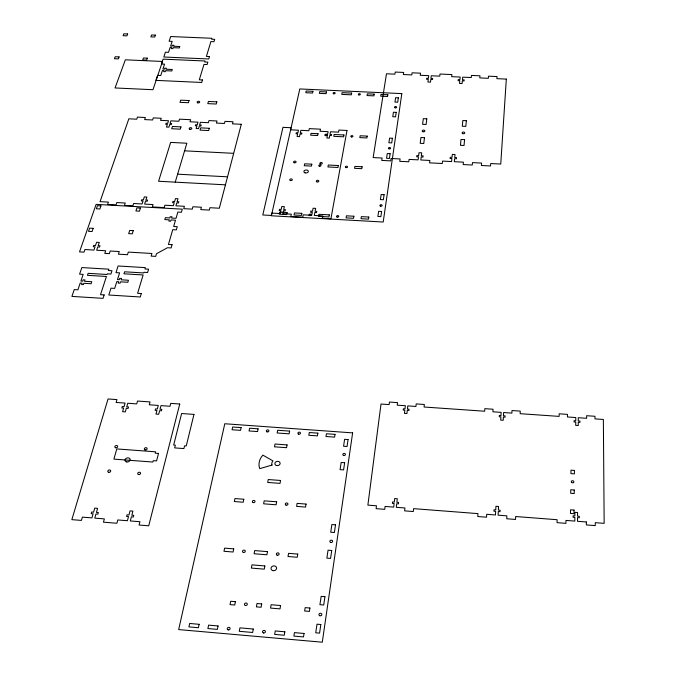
<?xml version="1.0" encoding="UTF-8"?>
<svg xmlns="http://www.w3.org/2000/svg" width="676" height="676" viewBox="0 0 676 676"><rect width="100%" height="100%" fill="white"/><g stroke="black" fill="none" stroke-linecap="round" stroke-linejoin="round"><path stroke-width="1.01" d="M175.236 182.14L186.855 143.227L170.648 142.408L158.581 181.252L225.438 184.827M184.582 150.832L233.44 153.317M177.611 174.18L227.533 176.816M586.362 521.973L586.362 524.922L595.269 525.615L595.26 522.666L604.158 523.351L603.364 419.458L594.99 418.883L594.981 416.281L586.641 415.706L586.633 418.3L578.284 417.717L578.259 420.971L579.932 421.089L579.923 422.399L578.25 422.28L578.225 425.55L575.707 425.373L575.741 422.103L574.068 421.985L574.085 420.683L575.749 420.802L575.783 417.548L567.451 416.965L567.485 414.38L559.17 413.805L559.12 416.391L520.14 413.687L520.25 411.109L511.994 410.543L511.876 413.112L503.62 412.537L503.443 415.765L505.099 415.875L505.031 417.168L503.375 417.058L503.197 420.295L500.713 420.126L500.891 416.881L499.243 416.771L499.31 415.478L500.967 415.588L501.144 412.368L492.905 411.794L493.058 409.233L484.836 408.659L484.667 411.228L424.072 407.02L424.334 404.476L416.205 403.91L415.926 406.453L407.789 405.887L407.425 409.081L409.056 409.191L408.912 410.467L407.282 410.357L406.918 413.56L404.468 413.391L404.839 410.188L403.209 410.07L403.352 408.794L404.983 408.904L405.346 405.718L397.226 405.161L397.53 402.617L389.427 402.059L389.114 404.594L381.01 404.028L367.871 505.124L376.473 505.783L376.11 508.656L384.745 509.324L385.083 506.451L393.711 507.11L394.125 503.527L392.401 503.4L392.562 501.964L394.285 502.099L394.7 498.533L397.277 498.736L396.871 502.302L398.595 502.429L398.434 503.865L396.711 503.73L396.305 507.313L404.941 507.98L404.628 510.862L413.298 511.529L413.594 508.648L477.966 513.616L477.771 516.523L486.534 517.199L486.712 514.292L495.474 514.968L495.669 511.335L493.919 511.2L494.004 509.755L495.753 509.89L495.956 506.282L498.567 506.485L498.373 510.093L500.122 510.228L500.046 511.673L498.297 511.538L498.102 515.171L506.873 515.847L506.73 518.762L515.534 519.447L515.661 516.523L557.108 519.717L557.049 522.658L565.922 523.342L565.964 520.402L574.828 521.086L574.862 517.427L573.087 517.284L573.104 515.83L574.87 515.965L574.904 512.323L577.558 512.526L577.524 516.168L579.298 516.303L579.29 517.765L577.515 517.63L577.49 521.289L586.362 521.973M574.042 510.076L574.008 513.709L570.476 513.439L570.519 509.805L574.042 510.076M574.245 490.015L574.203 493.565L570.713 493.303L570.755 489.754L574.245 490.015M574.431 470.42L574.397 473.884L570.95 473.631L570.992 470.166L574.431 470.42M506.316 79.092L500.747 164.048L490.708 163.541L490.531 165.958L481.397 165.493L481.591 163.077L472.482 162.612L472.27 165.029L463.161 164.564L463.39 162.155L454.306 161.691L454.61 158.699L456.418 158.792L456.537 157.593L454.728 157.5L455.024 154.525L452.312 154.39L452.016 157.364L450.208 157.271L450.081 158.471L451.889 158.564L451.585 161.556L442.526 161.099L442.265 163.499L429.573 162.857L429.851 160.457L420.818 159.992L421.19 157.009L422.99 157.102L423.142 155.911L421.342 155.818L421.706 152.852L419.01 152.717L418.638 155.683L416.839 155.59L416.686 156.781L418.486 156.874L418.114 159.857L409.09 159.401L408.777 161.792L399.753 161.336L400.091 158.944L391.091 158.488L390.745 160.88L381.746 160.423L382.109 158.032L373.144 157.576L386.478 73.785L394.911 74.157L395.232 72.062L403.656 72.433L403.344 74.529L411.794 74.909L412.09 72.805L420.54 73.177L420.261 75.281L428.728 75.653L428.398 78.298L426.7 78.222L426.564 79.278L428.263 79.354L427.925 82.007L430.485 82.126L430.815 79.464L432.513 79.54L432.64 78.484L430.942 78.408L431.271 75.771L439.755 76.143L440.008 74.039L451.881 74.563L451.652 76.667L460.17 77.047L459.9 79.692L458.193 79.616L458.083 80.681L459.79 80.757L459.519 83.418L462.088 83.537L462.35 80.875L464.066 80.951L464.167 79.886L462.46 79.81L462.722 77.157L471.248 77.537L471.442 75.425L479.968 75.796L479.783 77.917L488.334 78.298L488.503 76.177L497.046 76.557L496.894 78.669L506.316 79.092M464.581 139.636L464.04 145.484L460.449 145.306L461.007 139.467L464.581 139.636M466.355 120.717L465.823 126.395L462.283 126.226L462.832 120.548L466.355 120.717M424.486 137.676L423.767 143.489L420.202 143.312L420.928 137.498L424.486 137.676M426.81 118.832L426.108 124.485L422.593 124.316L423.303 118.672L426.81 118.832M352.627 432.877L322.283 642.2L178.675 629.584L224.787 423.751L352.627 432.877M401.814 93.609L383.199 222.024L271.38 215.779L299.798 88.945L401.814 93.609M320.838 624.514L319.571 633.133L315.726 632.795L317.01 624.185L320.838 624.514M324.945 596.663L323.711 605.012L319.917 604.69L321.168 596.342L324.945 596.663M331.739 550.492L330.572 558.418L326.871 558.122L328.054 550.196L331.739 550.492M335.516 524.821L334.383 532.519L330.733 532.232L331.882 524.534L335.516 524.821M344.65 462.739L343.594 469.896L340.079 469.634L341.152 462.485L344.65 462.739M348.064 439.552L347.041 446.515L343.569 446.261L344.608 439.307L348.064 439.552M381.627 211.47L380.867 216.633L377.876 216.464L378.644 211.301L381.627 211.47M384.103 194.688L383.36 199.724L380.394 199.572L381.146 194.527L384.103 194.688M390.128 153.706L389.427 158.454L386.554 158.311L387.264 153.562L390.128 153.706M392.401 138.25L391.717 142.898L388.877 142.754L389.57 138.115L392.401 138.25M396.212 112.368L395.553 116.838L392.764 116.703L393.432 112.241L396.212 112.368M398.35 97.834L397.708 102.203L394.953 102.076L395.604 97.707L398.35 97.834M304.048 633.463L303.507 636.927L293.883 636.091L294.44 632.626L304.048 633.463M335.017 434.372L334.586 437.127L325.984 436.51L326.423 433.755L335.017 434.372M368.826 217.047L368.505 219.125L361.018 218.711L361.347 216.633L368.826 217.047M387.847 94.758L387.576 96.499L380.723 96.178L381.002 94.446L387.847 94.758M309.921 608.028L309.405 611.408L304.648 610.994L305.18 607.631L309.921 608.028M284.841 631.79L284.266 635.246L274.667 634.401L275.259 630.953L284.841 631.79M297.753 554.083L297.22 557.252L288.018 556.509L288.567 553.34L297.753 554.083M306.059 504.076L305.56 507.076L296.612 506.375L297.127 503.383L306.059 504.076M317.847 433.139L317.39 435.885L308.805 435.268L309.278 432.522L317.847 433.139M353.878 216.227L353.54 218.297L346.07 217.883L346.425 215.813L353.878 216.227M362.099 166.769L361.778 168.696L354.562 168.324L354.892 166.397L362.099 166.769M367.186 136.113L366.882 137.963L359.826 137.617L360.139 135.775L367.186 136.113M374.166 94.133L373.879 95.865L367.034 95.553L367.33 93.82L374.166 94.133M280.574 605.527L279.999 608.89L270.552 608.079L271.135 604.724L280.574 605.527M261.713 603.922L261.105 607.268L256.39 606.862L257.007 603.516L261.713 603.922M346.982 130.46L330.919 218.762L322.359 218.289L322.807 215.914L314.281 215.441L314.855 212.484L316.554 212.577L316.782 211.402L315.084 211.301L315.65 208.369L313.106 208.225L312.532 211.166L310.833 211.073L310.605 212.247L312.304 212.34L311.72 215.298L303.211 214.824L302.73 217.199L290.807 216.54L291.305 214.165L282.821 213.701L283.455 210.751L285.145 210.844L285.399 209.67L283.709 209.577L284.342 206.653L281.808 206.51L281.174 209.442L279.484 209.349L279.222 210.523L280.912 210.616L280.27 213.557L271.803 213.092L271.27 215.45L262.795 214.985L282.965 127.341L290.933 127.73L290.469 129.817L298.454 130.214L297.888 132.834L296.282 132.749L296.054 133.806L297.651 133.882L297.077 136.518L299.493 136.636L300.06 134L301.665 134.076L301.893 133.028L300.288 132.952L300.854 130.324L308.856 130.721L309.295 128.626L320.5 129.175L320.078 131.271L328.105 131.659L327.59 134.287L325.976 134.211L325.773 135.268L327.378 135.344L326.863 137.989L329.28 138.107L329.795 135.462L331.409 135.538L331.612 134.49L329.998 134.406L330.513 131.778L338.549 132.166L338.946 130.071L346.982 130.46M253.28 629.026L252.647 632.474L239.279 631.299L239.938 627.86L253.28 629.026M264.857 565.939L264.274 569.15L251.354 568.077L251.962 564.874L264.857 565.939M267.485 551.624L266.91 554.785L254.091 553.737L254.691 550.585L267.485 551.624M276.636 501.795L276.087 504.786L263.623 503.814L264.189 500.832L276.636 501.795M280.548 480.467L280.016 483.374L267.704 482.444L268.254 479.537L280.548 480.467M287.072 444.909L286.565 447.698L274.498 446.819L275.031 444.031L287.072 444.909M289.607 431.102L289.108 433.848L277.143 432.986L277.667 430.249L289.607 431.102M329.296 214.867L328.916 216.937L318.506 216.354L318.895 214.292L329.296 214.867M338.346 165.544L338 167.471L327.936 166.955L328.299 165.029L338.346 165.544M343.957 134.98L343.619 136.822L333.783 136.332L334.13 134.49L343.957 134.98M351.647 93.102L351.326 94.826L341.786 94.386L342.115 92.663L351.647 93.102M235.4 601.674L234.741 605.012L230.043 604.614L230.71 601.268L235.4 601.674M218.078 625.959L217.376 629.381L207.878 628.553L208.588 625.131L218.078 625.959M233.727 548.878L233.085 552.022L223.976 551.278L224.626 548.135L233.727 548.878M243.799 499.26L243.191 502.226L234.335 501.541L234.952 498.567L243.799 499.26M258.097 428.837L257.539 431.567L249.038 430.958L249.605 428.229L258.097 428.837M301.842 213.346L301.428 215.407L294.018 215.002L294.44 212.94L301.842 213.346M311.83 164.184L311.433 166.102L304.276 165.73L304.673 163.812L311.83 164.184M318.016 133.704L317.644 135.538L310.639 135.192L311.019 133.358L318.016 133.704M326.491 91.944L326.145 93.668L319.351 93.356L319.714 91.632L326.491 91.944M199.124 624.303L198.389 627.725L188.917 626.889L189.669 623.475L199.124 624.303M241.121 427.621L240.538 430.342L232.054 429.733L232.654 427.004L241.121 427.621M287.055 212.534L286.616 214.588L279.222 214.182L279.67 212.129L287.055 212.534M312.937 91.328L312.565 93.043L305.789 92.73L306.169 91.015L312.937 91.328M193.961 414.405L186.255 445.957L184.573 445.839L183.906 448.577L174.67 447.892L175.354 445.154L173.681 445.036L181.616 413.526L193.961 414.405M179.748 404.02L148.728 525.801L139.07 525.032L139.932 521.728L130.299 520.959L131.389 516.844L133.316 516.996L133.747 515.357L131.828 515.205L132.91 511.124L130.046 510.895L128.947 514.977L127.037 514.825L126.598 516.464L128.516 516.616L127.409 520.723L117.801 519.962L116.897 523.258L103.445 522.176L104.374 518.889L94.792 518.12L95.967 514.03L97.876 514.183L98.35 512.552L96.44 512.4L97.606 508.335L94.75 508.107L93.575 512.171L91.674 512.019L91.201 513.65L93.102 513.802L91.928 517.892L82.371 517.132L81.399 520.41L71.842 519.65L108.05 398.967L116.965 399.6L116.128 402.448L125.077 403.082L124.038 406.665L122.246 406.538L121.832 407.974L123.624 408.101L122.584 411.701L125.288 411.895L126.319 408.287L128.119 408.414L128.524 406.977L126.733 406.851L127.764 403.268L136.721 403.902L137.524 401.045L150.072 401.933L149.295 404.789L158.285 405.431L157.322 409.022L155.522 408.895L155.134 410.34L156.933 410.467L155.97 414.084L158.683 414.278L159.646 410.662L161.446 410.788L161.834 409.343L160.026 409.217L160.981 405.617L169.989 406.259L170.741 403.386L179.748 404.02M158.514 453.41L156.562 460.922L153.241 460.677L152.877 462.046L113.898 459.122L116.804 448.932L155.556 451.805L155.201 453.165L158.514 453.41M241.298 124.283L219.311 208.225L209.923 207.701L209.29 210.084L200.755 209.611L201.406 207.236L192.897 206.763L192.229 209.137L183.72 208.673L184.404 206.298L175.912 205.825L176.782 202.876L178.472 202.969L178.819 201.786L177.129 201.693L177.982 198.761L175.456 198.626L174.594 201.558L172.895 201.465L172.549 202.639L174.239 202.732L173.369 205.69L164.902 205.217L164.184 207.591L152.328 206.932L153.055 204.566L144.613 204.101L145.543 201.161L147.224 201.254L147.596 200.079L145.915 199.986L146.836 197.062L144.318 196.919L143.388 199.843L141.706 199.75L141.335 200.924L143.016 201.017L142.078 203.958L133.654 203.493L132.885 205.85L124.452 205.386L125.229 203.028L116.821 202.563L116.035 204.921L107.619 204.456L108.422 202.099L100.04 201.642L128.837 118.815L136.746 119.196L137.456 117.117L145.365 117.506L144.664 119.584L152.599 119.973L153.283 117.886L161.218 118.275L160.542 120.353L168.493 120.742L167.665 123.362L166.068 123.277L165.73 124.333L167.327 124.409L166.49 127.037L168.89 127.156L169.727 124.528L171.315 124.604L171.645 123.556L170.056 123.471L170.876 120.86L178.844 121.249L179.486 119.162L190.64 119.703L190.007 121.79L198 122.179L197.223 124.806L195.618 124.722L195.313 125.778L196.91 125.854L196.133 128.491L198.541 128.609L199.319 125.973L200.924 126.049L201.228 125.001L199.623 124.916L200.392 122.297L208.394 122.686L208.994 120.59L216.996 120.979L216.405 123.074L224.424 123.463L224.998 121.367L233.017 121.756L232.451 123.852L241.298 124.283M209.315 128.288L208.673 130.561L200.054 130.13L200.721 127.865L209.315 128.288M216.852 101.856L216.227 104.036L207.785 103.639L208.419 101.459L216.852 101.856M172.067 244.678L171.129 247.94L167.496 247.729L156.477 253.745L155.7 256.381L151.137 256.111L151.931 253.483L128.305 252.089L127.477 254.717L118.401 254.176L119.246 251.548L110.196 251.016L109.335 253.644L104.805 253.373L105.676 250.754L96.651 250.221L97.75 246.96L99.549 247.061L99.989 245.768L98.189 245.658L99.287 242.422L96.592 242.261L95.493 245.498L93.694 245.396L93.254 246.698L95.054 246.799L93.939 250.061L84.931 249.529L84.018 252.14L79.514 251.878L96.127 204.38L182.3 209.154L181.405 212.256L177.856 212.061L176.047 218.297L171.594 218.052L171.957 216.802L170.183 216.7L169.811 217.951L165.366 217.697L164.809 219.582L169.262 219.835L168.89 221.086L170.673 221.187L171.045 219.937L175.498 220.182L173.664 226.494L177.247 226.697L176.335 229.874L172.743 229.671L168.442 244.467L172.067 244.678M141.301 293.536L140.27 296.984L108.802 295.015L110.991 288.162L114.675 288.39L116.83 281.596L118.663 281.706L118.232 283.067L120.066 283.176L120.497 281.824L127.832 282.272L128.457 280.244L121.131 279.796L121.562 278.444L119.728 278.335L119.306 279.687L117.472 279.568L119.61 272.859L115.968 272.639L118.097 265.981L145.34 267.62L144.943 268.955L148.585 269.175L147.588 272.504L143.937 272.284L143.734 272.952L124.587 271.794L123.953 273.805L143.126 274.963L137.6 293.3L141.301 293.536M202.47 79.945L201.71 82.464L155.919 80.376L157.609 75.374L160.753 75.518L162.409 70.558L163.972 70.625L163.643 71.614L165.214 71.681L165.544 70.693L171.805 70.972L172.296 69.493L166.034 69.214L166.364 68.225L164.8 68.158L164.471 69.146L162.908 69.07L164.547 64.161L161.437 64.017L163.077 59.15L205.014 60.992L204.71 61.964L207.836 62.099L207.101 64.55L203.966 64.414L199.302 79.802L202.47 79.945M209.509 56.556L208.774 58.981L163.795 57.012L165.426 52.196L168.51 52.322L170.107 47.54L171.645 47.607L171.332 48.562L172.87 48.63L173.183 47.675L179.343 47.937L179.816 46.509L173.664 46.247L173.977 45.292L172.439 45.224L172.126 46.179L170.589 46.112L172.177 41.371L169.11 41.244L170.698 36.538L211.901 38.278L211.622 39.216L214.689 39.352L213.979 41.709L210.904 41.582L206.4 56.421L209.509 56.556M180.982 126.902L180.289 129.158L171.712 128.736L172.422 126.48L180.982 126.902M189.06 100.555L188.393 102.727L179.985 102.329L180.661 100.158L189.06 100.555M133.265 230.651L132.251 233.845L128.668 233.642L129.691 230.448L133.265 230.651M140.431 208.09L139.45 211.182L135.927 210.988L136.915 207.895L140.431 208.09M104.163 294.93L103.056 298.353L71.918 296.401L74.259 289.59L77.901 289.818L80.207 283.075L82.024 283.185L81.568 284.528L83.376 284.638L83.832 283.295L91.091 283.743L91.767 281.723L84.517 281.284L84.973 279.94L83.165 279.83L82.709 281.165L80.9 281.055L83.182 274.388L79.574 274.169L81.855 267.561L108.819 269.183L108.388 270.51L111.988 270.73L110.923 274.042L107.307 273.822L107.087 274.49L88.142 273.332L87.466 275.326L106.436 276.484L100.504 294.702L104.163 294.93M162.485 61.457L152.97 89.714L115.047 87.956L125.356 59.818L162.485 61.457M93.17 228.361L92.071 231.53L88.514 231.327L89.621 228.15L93.17 228.361M100.944 205.901L99.879 208.977L96.372 208.783L97.445 205.707L100.944 205.901M147.343 58.161L146.65 60.139L142.712 59.961L143.413 57.992L147.343 58.161M155.395 35.127L154.736 37.028L150.866 36.867L151.534 34.966L155.395 35.127M119.094 56.928L118.368 58.897L114.447 58.719L115.182 56.75L119.094 56.928M127.646 33.961L126.944 35.862L123.091 35.693L123.801 33.8L127.646 33.961M272.031 465.063L259.728 468.654A18.565 14.948 -8.2 0 1 262.871 455.142L272.977 460.897A5.712 4.605 -8.2 0 0 272.031 465.063M197.789 102.853A1.293 0.811 -7 0 0 199.69 101.975A1.293 0.811 -7 0 0 197.738 101.451A1.293 0.811 -7 0 0 197.789 102.853M290.41 180.526A1.276 0.853 -4.8 0 0 292.277 179.655A1.276 0.853 -4.8 0 0 290.325 179.047A1.276 0.853 -4.8 0 0 290.41 180.526M294.263 162.739A1.268 0.837 -4.5 0 0 296.096 161.868A1.268 0.837 -4.5 0 0 294.153 161.294A1.268 0.837 -4.5 0 0 294.263 162.739M320.492 164.074A1.251 0.828 -3.7 0 0 322.317 163.237A1.251 0.828 -3.7 0 0 320.407 162.637A1.251 0.828 -3.7 0 0 320.492 164.074M316.917 181.895A1.259 0.845 -3.9 0 0 318.827 181.117A1.259 0.845 -3.9 0 0 316.968 180.424A1.259 0.845 -3.9 0 0 316.917 181.895M305.02 172.836A2.248 1.496 -4.2 0 0 308.357 171.374A2.248 1.496 -4.2 0 0 304.977 170.242A2.248 1.496 -4.2 0 0 305.02 172.836M333.631 93.753A1.031 0.651 -3.1 0 0 335.161 93.119A1.031 0.651 -3.1 0 0 333.598 92.629A1.031 0.651 -3.1 0 0 333.631 93.753M358.779 94.885A1.031 0.651 -2.4 0 0 360.359 94.327A1.031 0.651 -2.4 0 0 358.855 93.761A1.031 0.651 -2.4 0 0 358.779 94.885M380.419 206.155A1.124 0.769 -1.7 0 0 382.134 205.496A1.124 0.769 -1.7 0 0 380.478 204.828A1.124 0.769 -1.7 0 0 380.419 206.155M395.037 107.78A1.039 0.668 -1.3 0 0 396.626 107.205A1.039 0.668 -1.3 0 0 395.08 106.631A1.039 0.668 -1.3 0 0 395.037 107.78M388.937 148.821A1.073 0.71 -1.4 0 0 390.576 148.213A1.073 0.71 -1.4 0 0 388.987 147.596A1.073 0.71 -1.4 0 0 388.937 148.821M351.376 136.915A1.065 0.693 -2.6 0 0 352.948 136.248A1.065 0.693 -2.6 0 0 351.326 135.715A1.065 0.693 -2.6 0 0 351.376 136.915M325.367 135.639A1.065 0.693 -3.5 0 0 326.947 134.972A1.065 0.693 -3.5 0 0 325.342 134.439A1.065 0.693 -3.5 0 0 325.367 135.639M345.926 167.58A1.09 0.727 -2.9 0 0 347.532 166.887A1.09 0.727 -2.9 0 0 345.875 166.33A1.09 0.727 -2.9 0 0 345.926 167.58M319.342 166.211A1.082 0.718 -3.7 0 0 320.956 165.519A1.082 0.718 -3.7 0 0 319.317 164.961A1.082 0.718 -3.7 0 0 319.342 166.211M337.13 217.072A1.124 0.777 -3.3 0 0 338.794 216.32A1.124 0.777 -3.3 0 0 337.087 215.728A1.124 0.777 -3.3 0 0 337.13 217.072M309.608 215.543A1.124 0.777 -4.3 0 0 311.281 214.799A1.124 0.777 -4.3 0 0 309.591 214.207A1.124 0.777 -4.3 0 0 309.608 215.543M272.732 570.595A2.822 2.408 -11 0 0 276.585 567.84A2.822 2.408 -11 0 0 272.09 566.48A2.822 2.408 -11 0 0 272.732 570.595M243.343 552.427A1.394 1.175 -12.7 0 0 245.27 551.075A1.394 1.175 -12.7 0 0 243.056 550.408A1.394 1.175 -12.7 0 0 243.343 552.427M277.211 555.19A1.394 1.183 -10.2 0 0 279.12 553.83A1.394 1.183 -10.2 0 0 276.89 553.162A1.394 1.183 -10.2 0 0 277.211 555.19M286.007 505.124A1.36 1.124 -8.3 0 0 287.959 503.95A1.36 1.124 -8.3 0 0 285.855 503.189A1.36 1.124 -8.3 0 0 286.007 505.124M253.162 502.589A1.36 1.115 -10.5 0 0 255.029 501.313A1.36 1.115 -10.5 0 0 252.883 500.688A1.36 1.115 -10.5 0 0 253.162 502.589M267.02 431.854A1.301 1.022 -8.2 0 0 268.896 430.781A1.301 1.022 -8.2 0 0 266.893 430.088A1.301 1.022 -8.2 0 0 267.02 431.854M298.623 434.136A1.301 1.031 -6.4 0 0 300.482 433.054A1.301 1.031 -6.4 0 0 298.462 432.361A1.301 1.031 -6.4 0 0 298.623 434.136M263.496 632.964A1.462 1.284 -14.5 0 0 265.381 631.376A1.462 1.284 -14.5 0 0 262.998 630.793A1.462 1.284 -14.5 0 0 263.496 632.964M228.268 629.897A1.462 1.276 -17.4 0 0 230.06 628.207A1.462 1.276 -17.4 0 0 227.643 627.776A1.462 1.276 -17.4 0 0 228.268 629.897M343.476 455.404A1.318 1.065 -3.8 0 0 345.419 454.407A1.318 1.065 -3.8 0 0 343.425 453.571A1.318 1.065 -3.8 0 0 343.476 455.404M330.564 542.363A1.386 1.175 -5.6 0 0 332.617 541.256A1.386 1.175 -5.6 0 0 330.522 540.327A1.386 1.175 -5.6 0 0 330.564 542.363M319.765 615.726A1.445 1.276 -8 0 0 321.818 614.399A1.445 1.276 -8 0 0 319.554 613.529A1.445 1.276 -8 0 0 319.765 615.726M245.405 605.485A1.445 1.251 -14.7 0 0 247.281 603.938A1.445 1.251 -14.7 0 0 244.94 603.372A1.445 1.251 -14.7 0 0 245.405 605.485M276.323 465.451A2.645 2.129 -8.2 0 0 280.126 463.204A2.645 2.129 -8.2 0 0 276.036 461.767A2.645 2.129 -8.2 0 0 276.323 465.451M571.702 482.503A1.31 1.048 10.8 0 0 573.856 482.106A1.31 1.048 10.8 0 0 572.2 480.754A1.31 1.048 10.8 0 0 571.702 482.503M422.855 131.71A1.327 0.862 -0.4 0 0 424.866 130.967A1.327 0.862 -0.4 0 0 422.88 130.214A1.327 0.862 -0.4 0 0 422.855 131.71M462.688 133.611A1.335 0.862 0.9 0 0 464.758 132.961A1.335 0.862 0.9 0 0 462.832 132.116A1.335 0.862 0.9 0 0 462.688 133.611M126.801 461.945A2.603 2.02 -16 0 0 130.096 459.207A2.603 2.02 -16 0 0 125.88 458.573A2.603 2.02 -16 0 0 126.801 461.945M138.639 474.544A1.462 1.149 -16 0 0 140.549 473.048A1.462 1.149 -16 0 0 138.208 472.6A1.462 1.149 -16 0 0 138.639 474.544M145.23 449.946A1.445 1.124 -14.9 0 0 147.123 448.501A1.445 1.124 -14.9 0 0 144.816 448.044A1.445 1.124 -14.9 0 0 145.23 449.946M115.757 447.774A1.462 1.124 -16.1 0 0 117.666 446.287A1.462 1.124 -16.1 0 0 115.317 445.873A1.462 1.124 -16.1 0 0 115.757 447.774M108.819 472.296A1.479 1.149 -17.2 0 0 110.653 470.682A1.479 1.149 -17.2 0 0 108.236 470.386A1.479 1.149 -17.2 0 0 108.819 472.296M189.871 129.302A1.318 0.837 -7.5 0 0 191.815 128.398A1.318 0.837 -7.5 0 0 189.829 127.84A1.318 0.837 -7.5 0 0 189.871 129.302"/></g></svg>
